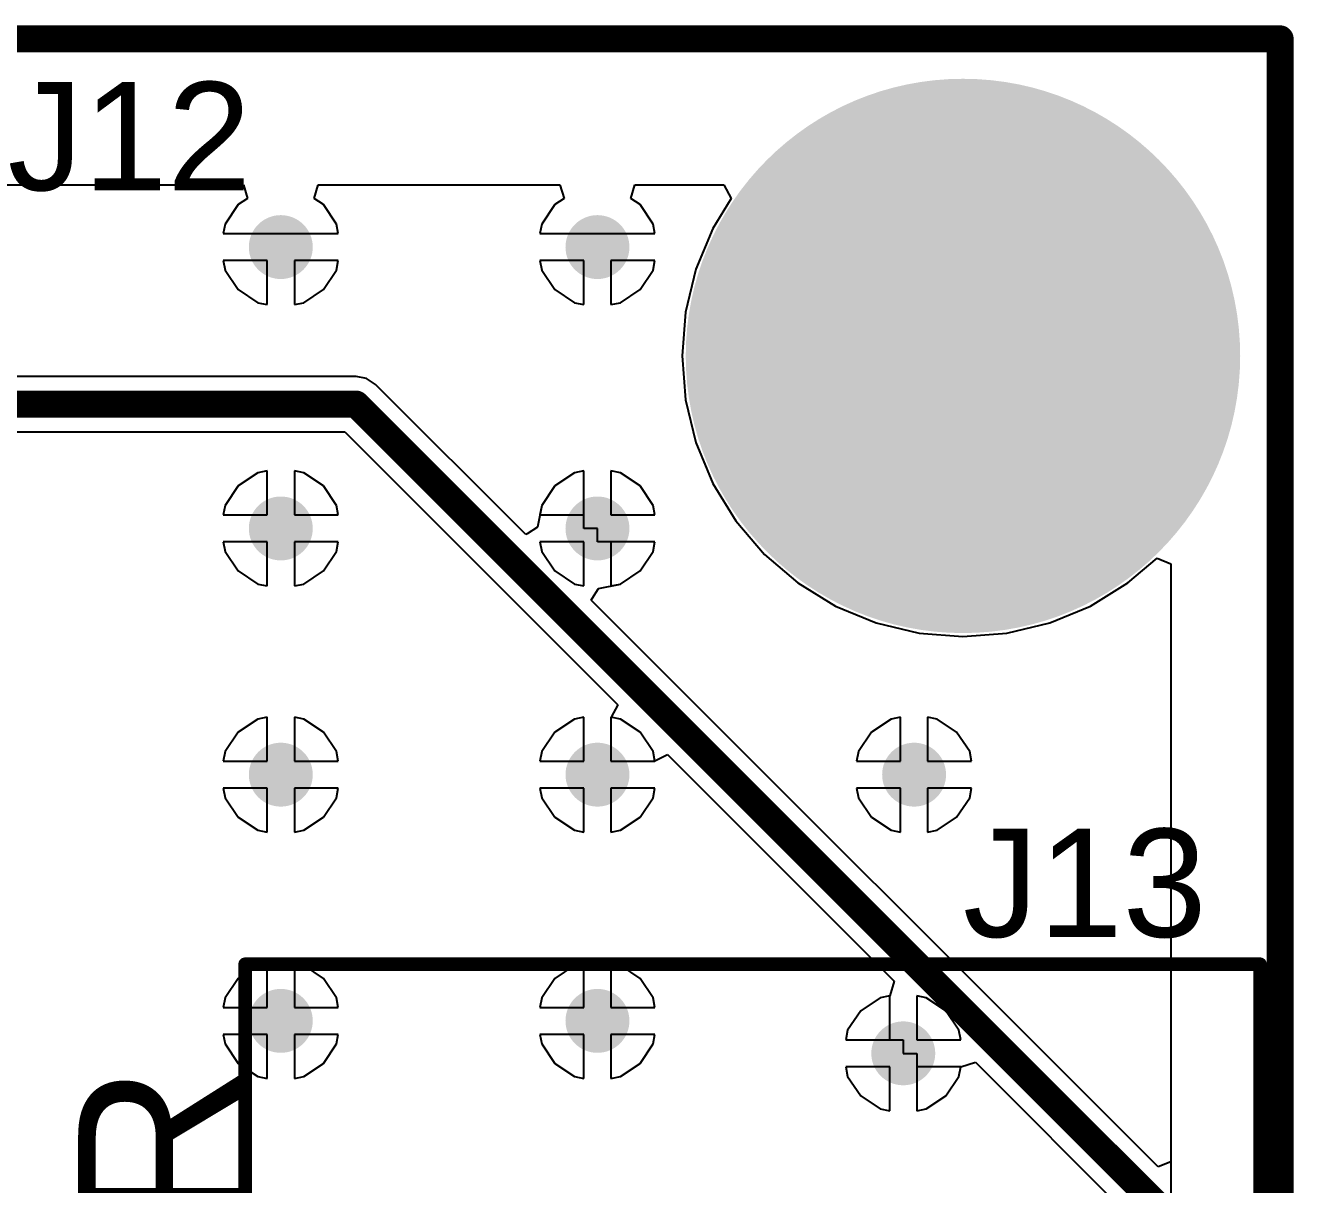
# Model space of a CAD drawing. Header units: millimetres. Extents: x -0.26 to 4.68, y -0.29 to 2.93.
# Drawn here: x 4.1436 to 4.6122, y 2.4515 to 2.8799 of the extents above; entities that cross this region are included whole.
import ezdxf

# ---------------------------------------------------------------- set-up
doc = ezdxf.new("R2010")
doc.units = ezdxf.units.MM
doc.header["$MEASUREMENT"] = 0
for name, color, linetype in [('BottomLayer', 5, 'Continuous'), ('BottomSolder', 6, 'Continuous'), ('Mechanical2', 216, 'Continuous'), ('MultiLayer', 9, 'Continuous'), ('PadHoleLayer', 156, 'Continuous'), ('TopLayer', 1, 'Continuous'), ('TopOverlay', 2, 'Continuous'), ('TopSolder', 216, 'Continuous'), ('ViaHoleLayer', 16, 'Continuous')]:
    doc.layers.add(name, color=color, linetype=linetype)
doc.styles.add('Arial', font='', dxfattribs={"height": 0.2})
doc.styles.get('Arial').set_extended_font_data('Arial')

# ---------------------------------------------------------------- blocks, each defined once
blk = doc.blocks.new('BH254V_6P_103')
at = {"layer": 'BottomLayer'}
h = blk.add_hatch(color=5, dxfattribs=at)
edge = h.paths.add_edge_path()
edge.add_arc((-0.1, 0.05), 0.04016, 0, 360)
h = blk.add_hatch(color=5, dxfattribs=at)
edge = h.paths.add_edge_path()
edge.add_arc((0, 0.05), 0.04016, 0, 360)
h = blk.add_hatch(color=5, dxfattribs=at)
edge = h.paths.add_edge_path()
edge.add_arc((0.1, 0.05), 0.04016, 0, 360)
blk.add_hatch(color=5, dxfattribs=at).paths.add_polyline_path([(-0.14016, -0.00984), (-0.05984, -0.00984), (-0.05984, -0.09016), (-0.14016, -0.09016)])
h = blk.add_hatch(color=5, dxfattribs=at)
edge = h.paths.add_edge_path()
edge.add_arc((0, -0.05), 0.04016, 0, 360)
h = blk.add_hatch(color=5, dxfattribs=at)
edge = h.paths.add_edge_path()
edge.add_arc((0.1, -0.05), 0.04016, 0, 360)
at = {"layer": 'BottomSolder'}
h = blk.add_hatch(color=6, dxfattribs=at)
edge = h.paths.add_edge_path()
edge.add_arc((-0.1, 0.05), 0.04416, 0, 360)
h = blk.add_hatch(color=6, dxfattribs=at)
edge = h.paths.add_edge_path()
edge.add_arc((0, 0.05), 0.04416, 0, 360)
h = blk.add_hatch(color=6, dxfattribs=at)
edge = h.paths.add_edge_path()
edge.add_arc((0.1, 0.05), 0.04416, 0, 360)
blk.add_hatch(color=6, dxfattribs=at).paths.add_polyline_path([(-0.14416, -0.00584), (-0.05584, -0.00584), (-0.05584, -0.09416), (-0.14416, -0.09416)])
h = blk.add_hatch(color=6, dxfattribs=at)
edge = h.paths.add_edge_path()
edge.add_arc((0, -0.05), 0.04416, 0, 360)
h = blk.add_hatch(color=6, dxfattribs=at)
edge = h.paths.add_edge_path()
edge.add_arc((0.1, -0.05), 0.04416, 0, 360)
at = {"layer": 'MultiLayer'}
h = blk.add_hatch(color=9, dxfattribs=at)
edge = h.paths.add_edge_path()
edge.add_arc((-0.1, 0.05), 0.04016, 0, 360)
h = blk.add_hatch(color=9, dxfattribs=at)
edge = h.paths.add_edge_path()
edge.add_arc((0, 0.05), 0.04016, 0, 360)
h = blk.add_hatch(color=9, dxfattribs=at)
edge = h.paths.add_edge_path()
edge.add_arc((0.1, 0.05), 0.04016, 0, 360)
blk.add_hatch(color=9, dxfattribs=at).paths.add_polyline_path([(-0.14016, -0.00984), (-0.05984, -0.00984), (-0.05984, -0.09016), (-0.14016, -0.09016)])
h = blk.add_hatch(color=9, dxfattribs=at)
edge = h.paths.add_edge_path()
edge.add_arc((0, -0.05), 0.04016, 0, 360)
h = blk.add_hatch(color=9, dxfattribs=at)
edge = h.paths.add_edge_path()
edge.add_arc((0.1, -0.05), 0.04016, 0, 360)
at = {"layer": 'PadHoleLayer'}
h = blk.add_hatch(color=156, dxfattribs=at)
edge = h.paths.add_edge_path()
edge.add_arc((-0.1, 0.05), 0.02008, 0, 360)
h = blk.add_hatch(color=156, dxfattribs=at)
edge = h.paths.add_edge_path()
edge.add_arc((0, 0.05), 0.02008, 0, 360)
h = blk.add_hatch(color=156, dxfattribs=at)
edge = h.paths.add_edge_path()
edge.add_arc((0.1, 0.05), 0.02008, 0, 360)
h = blk.add_hatch(color=156, dxfattribs=at)
edge = h.paths.add_edge_path()
edge.add_arc((-0.1, -0.05), 0.02008, 0, 360)
h = blk.add_hatch(color=156, dxfattribs=at)
edge = h.paths.add_edge_path()
edge.add_arc((0, -0.05), 0.02008, 0, 360)
h = blk.add_hatch(color=156, dxfattribs=at)
edge = h.paths.add_edge_path()
edge.add_arc((0.1, -0.05), 0.02008, 0, 360)
at = {"layer": 'TopLayer'}
h = blk.add_hatch(color=1, dxfattribs=at)
edge = h.paths.add_edge_path()
edge.add_arc((-0.1, 0.05), 0.04016, 0, 360)
h = blk.add_hatch(color=1, dxfattribs=at)
edge = h.paths.add_edge_path()
edge.add_arc((0, 0.05), 0.04016, 0, 360)
h = blk.add_hatch(color=1, dxfattribs=at)
edge = h.paths.add_edge_path()
edge.add_arc((0.1, 0.05), 0.04016, 0, 360)
blk.add_hatch(color=1, dxfattribs=at).paths.add_polyline_path([(-0.14016, -0.00984), (-0.05984, -0.00984), (-0.05984, -0.09016), (-0.14016, -0.09016)])
h = blk.add_hatch(color=1, dxfattribs=at)
edge = h.paths.add_edge_path()
edge.add_arc((0, -0.05), 0.04016, 0, 360)
h = blk.add_hatch(color=1, dxfattribs=at)
edge = h.paths.add_edge_path()
edge.add_arc((0.1, -0.05), 0.04016, 0, 360)
at = {"layer": 'TopOverlay'}
blk.add_hatch(color=2, dxfattribs=at).paths.add_polyline_path([(-0.0955, -0.103), (-0.107, -0.103), (-0.107, -0.1105), (-0.0955, -0.1105)])
at = {"layer": 'TopSolder'}
h = blk.add_hatch(color=216, dxfattribs=at)
edge = h.paths.add_edge_path()
edge.add_arc((-0.1, 0.05), 0.04416, 0, 360)
h = blk.add_hatch(color=216, dxfattribs=at)
edge = h.paths.add_edge_path()
edge.add_arc((0, 0.05), 0.04416, 0, 360)
h = blk.add_hatch(color=216, dxfattribs=at)
edge = h.paths.add_edge_path()
edge.add_arc((0.1, 0.05), 0.04416, 0, 360)
blk.add_hatch(color=216, dxfattribs=at).paths.add_polyline_path([(-0.14416, -0.00584), (-0.05584, -0.00584), (-0.05584, -0.09416), (-0.14416, -0.09416)])
h = blk.add_hatch(color=216, dxfattribs=at)
edge = h.paths.add_edge_path()
edge.add_arc((0, -0.05), 0.04416, 0, 360)
h = blk.add_hatch(color=216, dxfattribs=at)
edge = h.paths.add_edge_path()
edge.add_arc((0.1, -0.05), 0.04416, 0, 360)
at = {"layer": 'TopOverlay', "const_width": 0.005}
for points in [[(-0.301, 0.197), (-0.301, -0.178)], [(-0.301, 0.197), (0.302, 0.197)], [(0.302, 0.197), (0.302, -0.178)], [(-0.101, -0.1), (-0.112, -0.111)], [(-0.101, -0.1), (-0.09, -0.111)], [(-0.112, -0.111), (-0.09, -0.111)], [(-0.1, -0.145), (-0.1, -0.178)], [(-0.1, -0.145), (0.099, -0.145)], [(0.099, -0.145), (0.099, -0.178)], [(-0.301, -0.178), (-0.1, -0.178)], [(0.099, -0.178), (0.302, -0.178)]]:
    blk.add_lwpolyline(points, dxfattribs=at)
at = {"layer": 'TopOverlay', "const_width": 0.0025}
for points in [[(-0.30225, 0.197, 1), (-0.29975, 0.197, 1)], [(-0.30225, 0.197, 1), (-0.29975, 0.197, 1)], [(0.30075, 0.197, 1), (0.30325, 0.197, 1)], [(0.30075, 0.197, 1), (0.30325, 0.197, 1)], [(-0.10225, -0.1, 1), (-0.09975, -0.1, 1)], [(-0.10225, -0.1, 1), (-0.09975, -0.1, 1)], [(-0.11325, -0.111, 1), (-0.11075, -0.111, 1)], [(-0.11325, -0.111, 1), (-0.11075, -0.111, 1)], [(-0.09125, -0.111, 1), (-0.08875, -0.111, 1)], [(-0.09125, -0.111, 1), (-0.08875, -0.111, 1)], [(-0.10125, -0.145, 1), (-0.09875, -0.145, 1)], [(-0.10125, -0.145, 1), (-0.09875, -0.145, 1)], [(0.09775, -0.145, 1), (0.10025, -0.145, 1)], [(0.09775, -0.145, 1), (0.10025, -0.145, 1)], [(-0.30225, -0.178, 1), (-0.29975, -0.178, 1)], [(-0.30225, -0.178, 1), (-0.29975, -0.178, 1)], [(-0.10125, -0.178, 1), (-0.09875, -0.178, 1)], [(-0.10125, -0.178, 1), (-0.09875, -0.178, 1)], [(0.09775, -0.178, 1), (0.10025, -0.178, 1)], [(0.09775, -0.178, 1), (0.10025, -0.178, 1)], [(0.30075, -0.178, 1), (0.30325, -0.178, 1)], [(0.30075, -0.178, 1), (0.30325, -0.178, 1)]]:
    blk.add_lwpolyline(points, format="xyb", close=True, dxfattribs=at)

msp = doc.modelspace()

# ---------------------------------------------------------------- hatches: boundary and pattern name
at = {"layer": 'BottomLayer'}
h = msp.add_hatch(color=5, dxfattribs=at)
edge = h.paths.add_edge_path()
edge.add_arc((4.49005, 2.75777), 0.09843, 0, 360)
h = msp.add_hatch(color=5, dxfattribs=at)
edge = h.paths.add_edge_path()
edge.add_arc((4.238, 2.798), 0.01181, 0, 360)
h = msp.add_hatch(color=5, dxfattribs=at)
edge = h.paths.add_edge_path()
edge.add_arc((4.355, 2.798), 0.01181, 0, 360)
h = msp.add_hatch(color=5, dxfattribs=at)
edge = h.paths.add_edge_path()
edge.add_arc((4.238, 2.694), 0.01181, 0, 360)
h = msp.add_hatch(color=5, dxfattribs=at)
edge = h.paths.add_edge_path()
edge.add_arc((4.355, 2.694), 0.01181, 0, 360)
h = msp.add_hatch(color=5, dxfattribs=at)
edge = h.paths.add_edge_path()
edge.add_arc((4.238, 2.603), 0.01181, 0, 360)
h = msp.add_hatch(color=5, dxfattribs=at)
edge = h.paths.add_edge_path()
edge.add_arc((4.355, 2.603), 0.01181, 0, 360)
h = msp.add_hatch(color=5, dxfattribs=at)
edge = h.paths.add_edge_path()
edge.add_arc((4.472, 2.603), 0.01181, 0, 360)
h = msp.add_hatch(color=5, dxfattribs=at)
edge = h.paths.add_edge_path()
edge.add_arc((4.238, 2.512), 0.01181, 0, 360)
h = msp.add_hatch(color=5, dxfattribs=at)
edge = h.paths.add_edge_path()
edge.add_arc((4.355, 2.512), 0.01181, 0, 360)
h = msp.add_hatch(color=5, dxfattribs=at)
edge = h.paths.add_edge_path()
edge.add_arc((4.468, 2.5), 0.01181, 0, 360)
at = {"layer": 'BottomSolder'}
h = msp.add_hatch(color=6, dxfattribs=at)
edge = h.paths.add_edge_path()
edge.add_arc((4.49005, 2.75777), 0.10243, 0, 360)
h = msp.add_hatch(color=6, dxfattribs=at)
edge = h.paths.add_edge_path()
edge.add_arc((4.238, 2.798), 0.00591, 0, 360)
h = msp.add_hatch(color=6, dxfattribs=at)
edge = h.paths.add_edge_path()
edge.add_arc((4.355, 2.798), 0.00591, 0, 360)
h = msp.add_hatch(color=6, dxfattribs=at)
edge = h.paths.add_edge_path()
edge.add_arc((4.238, 2.694), 0.00591, 0, 360)
h = msp.add_hatch(color=6, dxfattribs=at)
edge = h.paths.add_edge_path()
edge.add_arc((4.355, 2.694), 0.00591, 0, 360)
h = msp.add_hatch(color=6, dxfattribs=at)
edge = h.paths.add_edge_path()
edge.add_arc((4.238, 2.603), 0.00591, 0, 360)
h = msp.add_hatch(color=6, dxfattribs=at)
edge = h.paths.add_edge_path()
edge.add_arc((4.355, 2.603), 0.00591, 0, 360)
h = msp.add_hatch(color=6, dxfattribs=at)
edge = h.paths.add_edge_path()
edge.add_arc((4.472, 2.603), 0.00591, 0, 360)
h = msp.add_hatch(color=6, dxfattribs=at)
edge = h.paths.add_edge_path()
edge.add_arc((4.238, 2.512), 0.00591, 0, 360)
h = msp.add_hatch(color=6, dxfattribs=at)
edge = h.paths.add_edge_path()
edge.add_arc((4.355, 2.512), 0.00591, 0, 360)
h = msp.add_hatch(color=6, dxfattribs=at)
edge = h.paths.add_edge_path()
edge.add_arc((4.468, 2.5), 0.00591, 0, 360)
at = {"layer": 'MultiLayer'}
h = msp.add_hatch(color=9, dxfattribs=at)
edge = h.paths.add_edge_path()
edge.add_arc((4.49005, 2.75777), 0.09843, 0, 360)
at = {"layer": 'PadHoleLayer'}
h = msp.add_hatch(color=156, dxfattribs=at)
edge = h.paths.add_edge_path()
edge.add_arc((4.49005, 2.75777), 0.06102, 0, 360)
at = {"layer": 'TopLayer'}
h = msp.add_hatch(color=1, dxfattribs=at)
edge = h.paths.add_edge_path()
edge.add_arc((4.49005, 2.75777), 0.09843, 0, 360)
h = msp.add_hatch(color=1, dxfattribs=at)
edge = h.paths.add_edge_path()
edge.add_arc((4.238, 2.798), 0.01181, 0, 360)
h = msp.add_hatch(color=1, dxfattribs=at)
edge = h.paths.add_edge_path()
edge.add_arc((4.355, 2.798), 0.01181, 0, 360)
h = msp.add_hatch(color=1, dxfattribs=at)
edge = h.paths.add_edge_path()
edge.add_arc((4.238, 2.694), 0.01181, 0, 360)
h = msp.add_hatch(color=1, dxfattribs=at)
edge = h.paths.add_edge_path()
edge.add_arc((4.355, 2.694), 0.01181, 0, 360)
h = msp.add_hatch(color=1, dxfattribs=at)
edge = h.paths.add_edge_path()
edge.add_arc((4.238, 2.603), 0.01181, 0, 360)
h = msp.add_hatch(color=1, dxfattribs=at)
edge = h.paths.add_edge_path()
edge.add_arc((4.355, 2.603), 0.01181, 0, 360)
h = msp.add_hatch(color=1, dxfattribs=at)
edge = h.paths.add_edge_path()
edge.add_arc((4.472, 2.603), 0.01181, 0, 360)
h = msp.add_hatch(color=1, dxfattribs=at)
edge = h.paths.add_edge_path()
edge.add_arc((4.238, 2.512), 0.01181, 0, 360)
h = msp.add_hatch(color=1, dxfattribs=at)
edge = h.paths.add_edge_path()
edge.add_arc((4.355, 2.512), 0.01181, 0, 360)
h = msp.add_hatch(color=1, dxfattribs=at)
edge = h.paths.add_edge_path()
edge.add_arc((4.468, 2.5), 0.01181, 0, 360)
at = {"layer": 'TopSolder'}
h = msp.add_hatch(color=216, dxfattribs=at)
edge = h.paths.add_edge_path()
edge.add_arc((4.49005, 2.75777), 0.10243, 0, 360)
h = msp.add_hatch(color=216, dxfattribs=at)
edge = h.paths.add_edge_path()
edge.add_arc((4.238, 2.798), 0.00591, 0, 360)
h = msp.add_hatch(color=216, dxfattribs=at)
edge = h.paths.add_edge_path()
edge.add_arc((4.355, 2.798), 0.00591, 0, 360)
h = msp.add_hatch(color=216, dxfattribs=at)
edge = h.paths.add_edge_path()
edge.add_arc((4.238, 2.694), 0.00591, 0, 360)
h = msp.add_hatch(color=216, dxfattribs=at)
edge = h.paths.add_edge_path()
edge.add_arc((4.355, 2.694), 0.00591, 0, 360)
h = msp.add_hatch(color=216, dxfattribs=at)
edge = h.paths.add_edge_path()
edge.add_arc((4.238, 2.603), 0.00591, 0, 360)
h = msp.add_hatch(color=216, dxfattribs=at)
edge = h.paths.add_edge_path()
edge.add_arc((4.355, 2.603), 0.00591, 0, 360)
h = msp.add_hatch(color=216, dxfattribs=at)
edge = h.paths.add_edge_path()
edge.add_arc((4.472, 2.603), 0.00591, 0, 360)
h = msp.add_hatch(color=216, dxfattribs=at)
edge = h.paths.add_edge_path()
edge.add_arc((4.238, 2.512), 0.00591, 0, 360)
h = msp.add_hatch(color=216, dxfattribs=at)
edge = h.paths.add_edge_path()
edge.add_arc((4.355, 2.512), 0.00591, 0, 360)
h = msp.add_hatch(color=216, dxfattribs=at)
edge = h.paths.add_edge_path()
edge.add_arc((4.468, 2.5), 0.00591, 0, 360)
at = {"layer": 'ViaHoleLayer'}
h = msp.add_hatch(color=16, dxfattribs=at)
edge = h.paths.add_edge_path()
edge.add_arc((4.238, 2.798), 0.00591, 0, 360)
h = msp.add_hatch(color=16, dxfattribs=at)
edge = h.paths.add_edge_path()
edge.add_arc((4.355, 2.798), 0.00591, 0, 360)
h = msp.add_hatch(color=16, dxfattribs=at)
edge = h.paths.add_edge_path()
edge.add_arc((4.238, 2.694), 0.00591, 0, 360)
h = msp.add_hatch(color=16, dxfattribs=at)
edge = h.paths.add_edge_path()
edge.add_arc((4.355, 2.694), 0.00591, 0, 360)
h = msp.add_hatch(color=16, dxfattribs=at)
edge = h.paths.add_edge_path()
edge.add_arc((4.238, 2.603), 0.00591, 0, 360)
h = msp.add_hatch(color=16, dxfattribs=at)
edge = h.paths.add_edge_path()
edge.add_arc((4.355, 2.603), 0.00591, 0, 360)
h = msp.add_hatch(color=16, dxfattribs=at)
edge = h.paths.add_edge_path()
edge.add_arc((4.472, 2.603), 0.00591, 0, 360)
h = msp.add_hatch(color=16, dxfattribs=at)
edge = h.paths.add_edge_path()
edge.add_arc((4.238, 2.512), 0.00591, 0, 360)
h = msp.add_hatch(color=16, dxfattribs=at)
edge = h.paths.add_edge_path()
edge.add_arc((4.355, 2.512), 0.00591, 0, 360)
h = msp.add_hatch(color=16, dxfattribs=at)
edge = h.paths.add_edge_path()
edge.add_arc((4.468, 2.5), 0.00591, 0, 360)

# ---------------------------------------------------------------- linework, layer by layer
at = {"layer": 'BottomLayer'}
for p, q in [((4.13484, 2.821), (4.22416, 2.821)), ((4.22416, 2.821), (4.22568, 2.816)), ((4.25032, 2.816), (4.25184, 2.821)), ((4.25184, 2.821), (4.34116, 2.821)), ((4.34116, 2.821), (4.34268, 2.816)), ((4.36732, 2.816), (4.36884, 2.821)), ((4.36884, 2.821), (4.40164, 2.821)), ((4.40164, 2.821), (4.40444, 2.816)), ((4.22228, 2.81372), (4.21745, 2.80651)), ((4.22568, 2.816), (4.22228, 2.81372)), ((4.25372, 2.81372), (4.25032, 2.816)), ((4.25855, 2.80651), (4.25372, 2.81372)), ((4.33928, 2.81372), (4.33445, 2.80651)), ((4.34268, 2.816), (4.33928, 2.81372)), ((4.37072, 2.81372), (4.36732, 2.816)), ((4.37555, 2.80651), (4.37072, 2.81372)), ((4.40444, 2.816), (4.39762, 2.80487)), ((4.21745, 2.80651), (4.21676, 2.803)), ((4.21676, 2.803), (4.25924, 2.803)), ((4.25924, 2.803), (4.25855, 2.80651)), ((4.33445, 2.80651), (4.33376, 2.803)), ((4.33376, 2.803), (4.37624, 2.803)), ((4.37624, 2.803), (4.37555, 2.80651)), ((4.39762, 2.80487), (4.39139, 2.78983)), ((4.233, 2.793), (4.21676, 2.793)), ((4.21676, 2.793), (4.21745, 2.78949)), ((4.233, 2.77676), (4.233, 2.793)), ((4.25924, 2.793), (4.243, 2.793)), ((4.243, 2.793), (4.243, 2.77676)), ((4.25855, 2.78949), (4.25924, 2.793)), ((4.35, 2.793), (4.33376, 2.793)), ((4.33376, 2.793), (4.33445, 2.78949)), ((4.35, 2.77676), (4.35, 2.793)), ((4.37624, 2.793), (4.36, 2.793)), ((4.36, 2.793), (4.36, 2.77676)), ((4.37555, 2.78949), (4.37624, 2.793)), ((4.21745, 2.78949), (4.22228, 2.78228)), ((4.25372, 2.78228), (4.25855, 2.78949)), ((4.33445, 2.78949), (4.33928, 2.78228)), ((4.37072, 2.78228), (4.37555, 2.78949)), ((4.39139, 2.78983), (4.38759, 2.774)), ((4.22228, 2.78228), (4.22949, 2.77745)), ((4.24651, 2.77745), (4.25372, 2.78228)), ((4.33928, 2.78228), (4.34649, 2.77745)), ((4.36351, 2.77745), (4.37072, 2.78228)), ((4.22949, 2.77745), (4.233, 2.77676)), ((4.243, 2.77676), (4.24651, 2.77745)), ((4.34649, 2.77745), (4.35, 2.77676)), ((4.36, 2.77676), (4.36351, 2.77745)), ((4.38759, 2.774), (4.38631, 2.75777)), ((4.38631, 2.75777), (4.38759, 2.74154)), ((4.26582, 2.75014), (3.96298, 2.75014)), ((4.26972, 2.74937), (4.26582, 2.75014)), ((4.27303, 2.74716), (4.26972, 2.74937)), ((4.32848, 2.69171), (4.27303, 2.74716)), ((4.38759, 2.74154), (4.39139, 2.72571)), ((3.96298, 2.72975), (4.2616, 2.72975)), ((4.2616, 2.72975), (4.36251, 2.62884)), ((4.39139, 2.72571), (4.39762, 2.71067)), ((4.22949, 2.71455), (4.22228, 2.70972)), ((4.233, 2.71524), (4.22949, 2.71455)), ((4.233, 2.699), (4.233, 2.71524)), ((4.24651, 2.71455), (4.243, 2.71524)), ((4.243, 2.71524), (4.243, 2.699)), ((4.25372, 2.70972), (4.24651, 2.71455)), ((4.34649, 2.71455), (4.33928, 2.70972)), ((4.35, 2.71524), (4.34649, 2.71455)), ((4.35, 2.694), (4.35, 2.71524)), ((4.36351, 2.71455), (4.36, 2.71524)), ((4.36, 2.71524), (4.36, 2.699)), ((4.37072, 2.70972), (4.36351, 2.71455)), ((4.22228, 2.70972), (4.21745, 2.70251)), ((4.25855, 2.70251), (4.25372, 2.70972)), ((4.33928, 2.70972), (4.33445, 2.70251)), ((4.37555, 2.70251), (4.37072, 2.70972)), ((4.39762, 2.71067), (4.40612, 2.69679)), ((4.21745, 2.70251), (4.21676, 2.699)), ((4.25924, 2.699), (4.25855, 2.70251)), ((4.33445, 2.70251), (4.33284, 2.69442)), ((4.37624, 2.699), (4.37555, 2.70251)), ((4.21676, 2.699), (4.233, 2.699)), ((4.243, 2.699), (4.25924, 2.699)), ((4.36, 2.699), (4.37624, 2.699)), ((4.40612, 2.69679), (4.4167, 2.68441)), ((4.32905, 2.69202), (4.32848, 2.69171)), ((4.33284, 2.69442), (4.32905, 2.69202)), ((4.355, 2.694), (4.35, 2.694)), ((4.355, 2.689), (4.355, 2.694)), ((4.233, 2.689), (4.21676, 2.689)), ((4.21676, 2.689), (4.21745, 2.68549)), ((4.21745, 2.68549), (4.22228, 2.67828)), ((4.233, 2.67276), (4.233, 2.689)), ((4.25924, 2.689), (4.243, 2.689)), ((4.243, 2.689), (4.243, 2.67276)), ((4.25372, 2.67828), (4.25855, 2.68549)), ((4.25855, 2.68549), (4.25924, 2.689)), ((4.37624, 2.689), (4.355, 2.689)), ((4.37072, 2.67828), (4.37555, 2.68549)), ((4.37555, 2.68549), (4.37624, 2.689)), ((4.4167, 2.68441), (4.42907, 2.67384)), ((4.55103, 2.67384), (4.56182, 2.68305)), ((4.56182, 2.68305), (4.56682, 2.68093)), ((4.56682, 2.68093), (4.56682, 2.4599)), ((4.22228, 2.67828), (4.22949, 2.67345)), ((4.24651, 2.67345), (4.25372, 2.67828)), ((4.36351, 2.67345), (4.37072, 2.67828)), ((4.22949, 2.67345), (4.233, 2.67276)), ((4.243, 2.67276), (4.24651, 2.67345)), ((4.35302, 2.66805), (4.35542, 2.67184)), ((4.35542, 2.67184), (4.36351, 2.67345)), ((4.42907, 2.67384), (4.44296, 2.66533)), ((4.53715, 2.66533), (4.55103, 2.67384)), ((4.35271, 2.66748), (4.35302, 2.66805)), ((4.5622, 2.45799), (4.35271, 2.66748)), ((4.44296, 2.66533), (4.458, 2.6591)), ((4.52211, 2.6591), (4.53715, 2.66533)), ((4.458, 2.6591), (4.47382, 2.6553)), ((4.50628, 2.6553), (4.52211, 2.6591)), ((4.47382, 2.6553), (4.49005, 2.65403)), ((4.49005, 2.65403), (4.50628, 2.6553)), ((4.36251, 2.62884), (4.36005, 2.62423)), ((4.22949, 2.62355), (4.22228, 2.61872)), ((4.233, 2.62424), (4.22949, 2.62355)), ((4.233, 2.608), (4.233, 2.62424)), ((4.24651, 2.62355), (4.243, 2.62424)), ((4.243, 2.62424), (4.243, 2.608)), ((4.25372, 2.61872), (4.24651, 2.62355)), ((4.34649, 2.62355), (4.33928, 2.61872)), ((4.35, 2.62424), (4.34649, 2.62355)), ((4.35, 2.608), (4.35, 2.62424)), ((4.36005, 2.62423), (4.36, 2.62424)), ((4.36, 2.62424), (4.36, 2.608)), ((4.46349, 2.62355), (4.45628, 2.61872)), ((4.467, 2.62424), (4.46349, 2.62355)), ((4.467, 2.608), (4.467, 2.62424)), ((4.48051, 2.62355), (4.477, 2.62424)), ((4.477, 2.62424), (4.477, 2.608)), ((4.48772, 2.61872), (4.48051, 2.62355)), ((4.22228, 2.61872), (4.21745, 2.61151)), ((4.25855, 2.61151), (4.25372, 2.61872)), ((4.33928, 2.61872), (4.33445, 2.61151)), ((4.45628, 2.61872), (4.45145, 2.61151)), ((4.49255, 2.61151), (4.48772, 2.61872)), ((4.21745, 2.61151), (4.21676, 2.608)), ((4.25924, 2.608), (4.25855, 2.61151)), ((4.33445, 2.61151), (4.33376, 2.608)), ((4.37623, 2.60805), (4.38084, 2.61051)), ((4.38084, 2.61051), (4.46468, 2.52668)), ((4.45145, 2.61151), (4.45076, 2.608)), ((4.49324, 2.608), (4.49255, 2.61151)), ((4.21676, 2.608), (4.233, 2.608)), ((4.243, 2.608), (4.25924, 2.608)), ((4.33376, 2.608), (4.35, 2.608)), ((4.36, 2.608), (4.37624, 2.608)), ((4.37624, 2.608), (4.37623, 2.60805)), ((4.45076, 2.608), (4.467, 2.608)), ((4.477, 2.608), (4.49324, 2.608)), ((4.233, 2.598), (4.21676, 2.598)), ((4.21676, 2.598), (4.21745, 2.59449)), ((4.233, 2.58176), (4.233, 2.598)), ((4.25924, 2.598), (4.243, 2.598)), ((4.243, 2.598), (4.243, 2.58176)), ((4.25855, 2.59449), (4.25924, 2.598)), ((4.35, 2.598), (4.33376, 2.598)), ((4.33376, 2.598), (4.33445, 2.59449)), ((4.35, 2.58176), (4.35, 2.598)), ((4.37624, 2.598), (4.36, 2.598)), ((4.36, 2.598), (4.36, 2.58176)), ((4.37555, 2.59449), (4.37624, 2.598)), ((4.467, 2.598), (4.45076, 2.598)), ((4.45076, 2.598), (4.45145, 2.59449)), ((4.467, 2.58176), (4.467, 2.598)), ((4.49324, 2.598), (4.477, 2.598)), ((4.477, 2.598), (4.477, 2.58176)), ((4.49255, 2.59449), (4.49324, 2.598)), ((4.21745, 2.59449), (4.22228, 2.58728)), ((4.25372, 2.58728), (4.25855, 2.59449)), ((4.33445, 2.59449), (4.33928, 2.58728)), ((4.37072, 2.58728), (4.37555, 2.59449)), ((4.45145, 2.59449), (4.45628, 2.58728)), ((4.48772, 2.58728), (4.49255, 2.59449)), ((4.22228, 2.58728), (4.22949, 2.58245)), ((4.24651, 2.58245), (4.25372, 2.58728)), ((4.33928, 2.58728), (4.34649, 2.58245)), ((4.36351, 2.58245), (4.37072, 2.58728)), ((4.45628, 2.58728), (4.46349, 2.58245)), ((4.48051, 2.58245), (4.48772, 2.58728)), ((4.22949, 2.58245), (4.233, 2.58176)), ((4.243, 2.58176), (4.24651, 2.58245)), ((4.34649, 2.58245), (4.35, 2.58176)), ((4.36, 2.58176), (4.36351, 2.58245)), ((4.46349, 2.58245), (4.467, 2.58176)), ((4.477, 2.58176), (4.48051, 2.58245)), ((4.22949, 2.53255), (4.22228, 2.52772)), ((4.233, 2.53324), (4.22949, 2.53255)), ((4.233, 2.517), (4.233, 2.53324)), ((4.24651, 2.53255), (4.243, 2.53324)), ((4.243, 2.53324), (4.243, 2.517)), ((4.25372, 2.52772), (4.24651, 2.53255)), ((4.34649, 2.53255), (4.33928, 2.52772)), ((4.35, 2.53324), (4.34649, 2.53255)), ((4.35, 2.517), (4.35, 2.53324)), ((4.36351, 2.53255), (4.36, 2.53324)), ((4.36, 2.53324), (4.36, 2.517)), ((4.37072, 2.52772), (4.36351, 2.53255)), ((4.22228, 2.52772), (4.21745, 2.52051)), ((4.25855, 2.52051), (4.25372, 2.52772)), ((4.33928, 2.52772), (4.33445, 2.52051)), ((4.37555, 2.52051), (4.37072, 2.52772)), ((4.46468, 2.52668), (4.46303, 2.52125)), ((4.46303, 2.52125), (4.45949, 2.52055)), ((4.21745, 2.52051), (4.21676, 2.517)), ((4.21676, 2.517), (4.233, 2.517)), ((4.243, 2.517), (4.25924, 2.517)), ((4.25924, 2.517), (4.25855, 2.52051)), ((4.33445, 2.52051), (4.33376, 2.517)), ((4.33376, 2.517), (4.35, 2.517)), ((4.36, 2.517), (4.37624, 2.517)), ((4.37624, 2.517), (4.37555, 2.52051)), ((4.45949, 2.52055), (4.45228, 2.51572)), ((4.45228, 2.51572), (4.44745, 2.50851)), ((4.44745, 2.50851), (4.44676, 2.505)), ((4.233, 2.507), (4.21676, 2.507)), ((4.21676, 2.507), (4.21745, 2.50349)), ((4.21745, 2.50349), (4.22228, 2.49628)), ((4.233, 2.49076), (4.233, 2.507)), ((4.25924, 2.507), (4.243, 2.507)), ((4.243, 2.507), (4.243, 2.49076)), ((4.25372, 2.49628), (4.25855, 2.50349)), ((4.25855, 2.50349), (4.25924, 2.507)), ((4.35, 2.507), (4.33376, 2.507)), ((4.33376, 2.507), (4.33445, 2.50349)), ((4.33445, 2.50349), (4.33928, 2.49628)), ((4.35, 2.49076), (4.35, 2.507)), ((4.37624, 2.507), (4.36, 2.507)), ((4.36, 2.507), (4.36, 2.49076)), ((4.37072, 2.49628), (4.37555, 2.50349)), ((4.37555, 2.50349), (4.37624, 2.507)), ((4.44676, 2.505), (4.468, 2.505)), ((4.468, 2.505), (4.468, 2.5)), ((4.468, 2.5), (4.473, 2.5)), ((4.473, 2.5), (4.473, 2.47876)), ((4.22228, 2.49628), (4.22949, 2.49145)), ((4.24651, 2.49145), (4.25372, 2.49628)), ((4.33928, 2.49628), (4.34649, 2.49145)), ((4.36351, 2.49145), (4.37072, 2.49628)), ((4.463, 2.495), (4.44676, 2.495)), ((4.44676, 2.495), (4.44745, 2.49149)), ((4.463, 2.47876), (4.463, 2.495)), ((4.48855, 2.49149), (4.48925, 2.49503)), ((4.48925, 2.49503), (4.49468, 2.49668)), ((4.49468, 2.49668), (4.55563, 2.43573)), ((4.22949, 2.49145), (4.233, 2.49076)), ((4.243, 2.49076), (4.24651, 2.49145)), ((4.34649, 2.49145), (4.35, 2.49076)), ((4.36, 2.49076), (4.36351, 2.49145)), ((4.44745, 2.49149), (4.45228, 2.48428)), ((4.48372, 2.48428), (4.48855, 2.49149)), ((4.45228, 2.48428), (4.45949, 2.47945)), ((4.47651, 2.47945), (4.48372, 2.48428)), ((4.45949, 2.47945), (4.463, 2.47876)), ((4.473, 2.47876), (4.47651, 2.47945)), ((4.56682, 2.4599), (4.5622, 2.45799))]:
    msp.add_line(p, q, dxfattribs=at)
at = {"layer": 'BottomLayer', "const_width": 0.01}
for points in [[(3.91782, 2.73995), (4.26582, 2.73995)], [(4.26582, 2.73995), (4.56582, 2.43995)]]:
    msp.add_lwpolyline(points, dxfattribs=at)
at = {"layer": 'BottomLayer', "const_width": 0.005}
msp.add_lwpolyline([(4.26332, 2.73995, 1), (4.26832, 2.73995, 1)], format="xyb", close=True, dxfattribs=at)
msp.add_lwpolyline([(4.26332, 2.73995, 1), (4.26832, 2.73995, 1)], format="xyb", close=True, dxfattribs=at)
at = {"layer": 'Mechanical2', "const_width": 0.01}
for points in [[(-0.11718, 2.87495), (4.60723, 2.87495)], [(4.60723, 2.87495), (4.60723, -0.11718)]]:
    msp.add_lwpolyline(points, dxfattribs=at)
at = {"layer": 'Mechanical2', "const_width": 0.005}
msp.add_lwpolyline([(4.60473, 2.87495, 1), (4.60973, 2.87495, 1)], format="xyb", close=True, dxfattribs=at)
msp.add_lwpolyline([(4.60473, 2.87495, 1), (4.60973, 2.87495, 1)], format="xyb", close=True, dxfattribs=at)
at = {"layer": 'TopLayer'}
for p, q in [((4.13484, 2.821), (4.22416, 2.821)), ((4.22416, 2.821), (4.22568, 2.816)), ((4.25032, 2.816), (4.25184, 2.821)), ((4.25184, 2.821), (4.34116, 2.821)), ((4.34116, 2.821), (4.34268, 2.816)), ((4.36732, 2.816), (4.36884, 2.821)), ((4.36884, 2.821), (4.40164, 2.821)), ((4.40164, 2.821), (4.40444, 2.816)), ((4.22228, 2.81372), (4.21745, 2.80651)), ((4.22568, 2.816), (4.22228, 2.81372)), ((4.25372, 2.81372), (4.25032, 2.816)), ((4.25855, 2.80651), (4.25372, 2.81372)), ((4.33928, 2.81372), (4.33445, 2.80651)), ((4.34268, 2.816), (4.33928, 2.81372)), ((4.37072, 2.81372), (4.36732, 2.816)), ((4.37555, 2.80651), (4.37072, 2.81372)), ((4.40444, 2.816), (4.39762, 2.80487)), ((4.21745, 2.80651), (4.21676, 2.803)), ((4.21676, 2.803), (4.25924, 2.803)), ((4.25924, 2.803), (4.25855, 2.80651)), ((4.33445, 2.80651), (4.33376, 2.803)), ((4.33376, 2.803), (4.37624, 2.803)), ((4.37624, 2.803), (4.37555, 2.80651)), ((4.39762, 2.80487), (4.39139, 2.78983)), ((4.233, 2.793), (4.21676, 2.793)), ((4.21676, 2.793), (4.21745, 2.78949)), ((4.233, 2.77676), (4.233, 2.793)), ((4.25924, 2.793), (4.243, 2.793)), ((4.243, 2.793), (4.243, 2.77676)), ((4.25855, 2.78949), (4.25924, 2.793)), ((4.35, 2.793), (4.33376, 2.793)), ((4.33376, 2.793), (4.33445, 2.78949)), ((4.35, 2.77676), (4.35, 2.793)), ((4.37624, 2.793), (4.36, 2.793)), ((4.36, 2.793), (4.36, 2.77676)), ((4.37555, 2.78949), (4.37624, 2.793)), ((4.21745, 2.78949), (4.22228, 2.78228)), ((4.25372, 2.78228), (4.25855, 2.78949)), ((4.33445, 2.78949), (4.33928, 2.78228)), ((4.37072, 2.78228), (4.37555, 2.78949)), ((4.39139, 2.78983), (4.38759, 2.774)), ((4.22228, 2.78228), (4.22949, 2.77745)), ((4.24651, 2.77745), (4.25372, 2.78228)), ((4.33928, 2.78228), (4.34649, 2.77745)), ((4.36351, 2.77745), (4.37072, 2.78228)), ((4.22949, 2.77745), (4.233, 2.77676)), ((4.243, 2.77676), (4.24651, 2.77745)), ((4.34649, 2.77745), (4.35, 2.77676)), ((4.36, 2.77676), (4.36351, 2.77745)), ((4.38759, 2.774), (4.38631, 2.75777)), ((4.38631, 2.75777), (4.38759, 2.74154)), ((4.38759, 2.74154), (4.39139, 2.72571)), ((4.39139, 2.72571), (4.39762, 2.71067)), ((4.22949, 2.71455), (4.22228, 2.70972)), ((4.233, 2.71524), (4.22949, 2.71455)), ((4.233, 2.699), (4.233, 2.71524)), ((4.24651, 2.71455), (4.243, 2.71524)), ((4.243, 2.71524), (4.243, 2.699)), ((4.25372, 2.70972), (4.24651, 2.71455)), ((4.34649, 2.71455), (4.33928, 2.70972)), ((4.35, 2.71524), (4.34649, 2.71455)), ((4.35, 2.699), (4.35, 2.71524)), ((4.36351, 2.71455), (4.36, 2.71524)), ((4.36, 2.71524), (4.36, 2.699)), ((4.37072, 2.70972), (4.36351, 2.71455)), ((4.22228, 2.70972), (4.21745, 2.70251)), ((4.25855, 2.70251), (4.25372, 2.70972)), ((4.33928, 2.70972), (4.33445, 2.70251)), ((4.37555, 2.70251), (4.37072, 2.70972)), ((4.39762, 2.71067), (4.40612, 2.69679)), ((4.21745, 2.70251), (4.21676, 2.699)), ((4.25924, 2.699), (4.25855, 2.70251)), ((4.33445, 2.70251), (4.33376, 2.699)), ((4.37624, 2.699), (4.37555, 2.70251)), ((4.21676, 2.699), (4.233, 2.699)), ((4.243, 2.699), (4.25924, 2.699)), ((4.33376, 2.699), (4.35, 2.699)), ((4.36, 2.699), (4.37624, 2.699)), ((4.40612, 2.69679), (4.4167, 2.68441)), ((4.233, 2.689), (4.21676, 2.689)), ((4.21676, 2.689), (4.21745, 2.68549)), ((4.21745, 2.68549), (4.22228, 2.67828)), ((4.233, 2.67276), (4.233, 2.689)), ((4.25924, 2.689), (4.243, 2.689)), ((4.243, 2.689), (4.243, 2.67276)), ((4.25372, 2.67828), (4.25855, 2.68549)), ((4.25855, 2.68549), (4.25924, 2.689)), ((4.35, 2.689), (4.33376, 2.689)), ((4.33376, 2.689), (4.33445, 2.68549)), ((4.33445, 2.68549), (4.33928, 2.67828)), ((4.35, 2.67276), (4.35, 2.689)), ((4.37624, 2.689), (4.36, 2.689)), ((4.36, 2.689), (4.36, 2.67276)), ((4.37072, 2.67828), (4.37555, 2.68549)), ((4.37555, 2.68549), (4.37624, 2.689)), ((4.4167, 2.68441), (4.42907, 2.67384)), ((4.55103, 2.67384), (4.56182, 2.68305)), ((4.56182, 2.68305), (4.56682, 2.68093)), ((4.56682, 2.68093), (4.56682, 2.39223)), ((4.22228, 2.67828), (4.22949, 2.67345)), ((4.24651, 2.67345), (4.25372, 2.67828)), ((4.33928, 2.67828), (4.34649, 2.67345)), ((4.36351, 2.67345), (4.37072, 2.67828)), ((4.22949, 2.67345), (4.233, 2.67276)), ((4.243, 2.67276), (4.24651, 2.67345)), ((4.34649, 2.67345), (4.35, 2.67276)), ((4.36, 2.67276), (4.36351, 2.67345)), ((4.42907, 2.67384), (4.44296, 2.66533)), ((4.53715, 2.66533), (4.55103, 2.67384)), ((4.44296, 2.66533), (4.458, 2.6591)), ((4.52211, 2.6591), (4.53715, 2.66533)), ((4.458, 2.6591), (4.47382, 2.6553)), ((4.50628, 2.6553), (4.52211, 2.6591)), ((4.47382, 2.6553), (4.49005, 2.65403)), ((4.49005, 2.65403), (4.50628, 2.6553)), ((4.22949, 2.62355), (4.22228, 2.61872)), ((4.233, 2.62424), (4.22949, 2.62355)), ((4.233, 2.608), (4.233, 2.62424)), ((4.24651, 2.62355), (4.243, 2.62424)), ((4.243, 2.62424), (4.243, 2.608)), ((4.25372, 2.61872), (4.24651, 2.62355)), ((4.34649, 2.62355), (4.33928, 2.61872)), ((4.35, 2.62424), (4.34649, 2.62355)), ((4.35, 2.608), (4.35, 2.62424)), ((4.36351, 2.62355), (4.36, 2.62424)), ((4.36, 2.62424), (4.36, 2.608)), ((4.37072, 2.61872), (4.36351, 2.62355)), ((4.46349, 2.62355), (4.45628, 2.61872)), ((4.467, 2.62424), (4.46349, 2.62355)), ((4.467, 2.608), (4.467, 2.62424)), ((4.48051, 2.62355), (4.477, 2.62424)), ((4.477, 2.62424), (4.477, 2.608)), ((4.48772, 2.61872), (4.48051, 2.62355)), ((4.22228, 2.61872), (4.21745, 2.61151)), ((4.25855, 2.61151), (4.25372, 2.61872)), ((4.33928, 2.61872), (4.33445, 2.61151)), ((4.37555, 2.61151), (4.37072, 2.61872)), ((4.45628, 2.61872), (4.45145, 2.61151)), ((4.49255, 2.61151), (4.48772, 2.61872)), ((4.21745, 2.61151), (4.21676, 2.608)), ((4.25924, 2.608), (4.25855, 2.61151)), ((4.33445, 2.61151), (4.33376, 2.608)), ((4.37624, 2.608), (4.37555, 2.61151)), ((4.45145, 2.61151), (4.45076, 2.608)), ((4.49324, 2.608), (4.49255, 2.61151)), ((4.21676, 2.608), (4.233, 2.608)), ((4.243, 2.608), (4.25924, 2.608)), ((4.33376, 2.608), (4.35, 2.608)), ((4.36, 2.608), (4.37624, 2.608)), ((4.45076, 2.608), (4.467, 2.608)), ((4.477, 2.608), (4.49324, 2.608)), ((4.233, 2.598), (4.21676, 2.598)), ((4.21676, 2.598), (4.21745, 2.59449)), ((4.233, 2.58176), (4.233, 2.598)), ((4.25924, 2.598), (4.243, 2.598)), ((4.243, 2.598), (4.243, 2.58176)), ((4.25855, 2.59449), (4.25924, 2.598)), ((4.35, 2.598), (4.33376, 2.598)), ((4.33376, 2.598), (4.33445, 2.59449)), ((4.35, 2.58176), (4.35, 2.598)), ((4.37624, 2.598), (4.36, 2.598)), ((4.36, 2.598), (4.36, 2.58176)), ((4.37555, 2.59449), (4.37624, 2.598)), ((4.467, 2.598), (4.45076, 2.598)), ((4.45076, 2.598), (4.45145, 2.59449)), ((4.467, 2.58176), (4.467, 2.598)), ((4.49324, 2.598), (4.477, 2.598)), ((4.477, 2.598), (4.477, 2.58176)), ((4.49255, 2.59449), (4.49324, 2.598)), ((4.21745, 2.59449), (4.22228, 2.58728)), ((4.25372, 2.58728), (4.25855, 2.59449)), ((4.33445, 2.59449), (4.33928, 2.58728)), ((4.37072, 2.58728), (4.37555, 2.59449)), ((4.45145, 2.59449), (4.45628, 2.58728)), ((4.48772, 2.58728), (4.49255, 2.59449)), ((4.22228, 2.58728), (4.22949, 2.58245)), ((4.24651, 2.58245), (4.25372, 2.58728)), ((4.33928, 2.58728), (4.34649, 2.58245)), ((4.36351, 2.58245), (4.37072, 2.58728)), ((4.45628, 2.58728), (4.46349, 2.58245)), ((4.48051, 2.58245), (4.48772, 2.58728)), ((4.22949, 2.58245), (4.233, 2.58176)), ((4.243, 2.58176), (4.24651, 2.58245)), ((4.34649, 2.58245), (4.35, 2.58176)), ((4.36, 2.58176), (4.36351, 2.58245)), ((4.46349, 2.58245), (4.467, 2.58176)), ((4.477, 2.58176), (4.48051, 2.58245)), ((4.22949, 2.53255), (4.22228, 2.52772)), ((4.233, 2.53324), (4.22949, 2.53255)), ((4.233, 2.517), (4.233, 2.53324)), ((4.24651, 2.53255), (4.243, 2.53324)), ((4.243, 2.53324), (4.243, 2.517)), ((4.25372, 2.52772), (4.24651, 2.53255)), ((4.34649, 2.53255), (4.33928, 2.52772)), ((4.35, 2.53324), (4.34649, 2.53255)), ((4.35, 2.517), (4.35, 2.53324)), ((4.36351, 2.53255), (4.36, 2.53324)), ((4.36, 2.53324), (4.36, 2.517)), ((4.37072, 2.52772), (4.36351, 2.53255)), ((4.22228, 2.52772), (4.21745, 2.52051)), ((4.25855, 2.52051), (4.25372, 2.52772)), ((4.33928, 2.52772), (4.33445, 2.52051)), ((4.37555, 2.52051), (4.37072, 2.52772)), ((4.463, 2.52124), (4.45949, 2.52055)), ((4.463, 2.505), (4.463, 2.52124)), ((4.47651, 2.52055), (4.473, 2.52124)), ((4.473, 2.52124), (4.473, 2.505)), ((4.21745, 2.52051), (4.21676, 2.517)), ((4.21676, 2.517), (4.233, 2.517)), ((4.243, 2.517), (4.25924, 2.517)), ((4.25924, 2.517), (4.25855, 2.52051)), ((4.33445, 2.52051), (4.33376, 2.517)), ((4.33376, 2.517), (4.35, 2.517)), ((4.36, 2.517), (4.37624, 2.517)), ((4.37624, 2.517), (4.37555, 2.52051)), ((4.45949, 2.52055), (4.45228, 2.51572)), ((4.48372, 2.51572), (4.47651, 2.52055)), ((4.45228, 2.51572), (4.44745, 2.50851)), ((4.48855, 2.50851), (4.48372, 2.51572)), ((4.44745, 2.50851), (4.44676, 2.505)), ((4.48924, 2.505), (4.48855, 2.50851)), ((4.233, 2.507), (4.21676, 2.507)), ((4.21676, 2.507), (4.21745, 2.50349)), ((4.21745, 2.50349), (4.22228, 2.49628)), ((4.233, 2.49076), (4.233, 2.507)), ((4.25924, 2.507), (4.243, 2.507)), ((4.243, 2.507), (4.243, 2.49076)), ((4.25372, 2.49628), (4.25855, 2.50349)), ((4.25855, 2.50349), (4.25924, 2.507)), ((4.35, 2.507), (4.33376, 2.507)), ((4.33376, 2.507), (4.33445, 2.50349)), ((4.33445, 2.50349), (4.33928, 2.49628)), ((4.35, 2.49076), (4.35, 2.507)), ((4.37624, 2.507), (4.36, 2.507)), ((4.36, 2.507), (4.36, 2.49076)), ((4.37072, 2.49628), (4.37555, 2.50349)), ((4.37555, 2.50349), (4.37624, 2.507)), ((4.44676, 2.505), (4.463, 2.505)), ((4.473, 2.505), (4.48924, 2.505)), ((4.22228, 2.49628), (4.22949, 2.49145)), ((4.24651, 2.49145), (4.25372, 2.49628)), ((4.33928, 2.49628), (4.34649, 2.49145)), ((4.36351, 2.49145), (4.37072, 2.49628)), ((4.463, 2.495), (4.44676, 2.495)), ((4.44676, 2.495), (4.44745, 2.49149)), ((4.463, 2.47876), (4.463, 2.495)), ((4.48924, 2.495), (4.473, 2.495)), ((4.473, 2.495), (4.473, 2.47876)), ((4.48855, 2.49149), (4.48924, 2.495)), ((4.22949, 2.49145), (4.233, 2.49076)), ((4.243, 2.49076), (4.24651, 2.49145)), ((4.34649, 2.49145), (4.35, 2.49076)), ((4.36, 2.49076), (4.36351, 2.49145)), ((4.44745, 2.49149), (4.45228, 2.48428)), ((4.48372, 2.48428), (4.48855, 2.49149)), ((4.45228, 2.48428), (4.45949, 2.47945)), ((4.47651, 2.47945), (4.48372, 2.48428)), ((4.45949, 2.47945), (4.463, 2.47876)), ((4.473, 2.47876), (4.47651, 2.47945))]:
    msp.add_line(p, q, dxfattribs=at)

# ---------------------------------------------------------------- block references
at = {"rotation": 90}
msp.add_blockref('BH254V_6P_103', (4.42182, 2.23095), dxfattribs=at)

# ---------------------------------------------------------------- texts
at = {"layer": 'TopOverlay', "style": 'Arial'}
for s, p in [('J12', (4.13702, 2.81901)), ('J13', (4.49002, 2.54301))]:
    msp.add_text(s, height=0.04, dxfattribs=at).set_placement(p)
msp.add_text('ICSP HEADER', height=0.06, rotation=90, dxfattribs=at).set_placement((4.22312, 1.92795))

doc.saveas('drawing.dxf')
